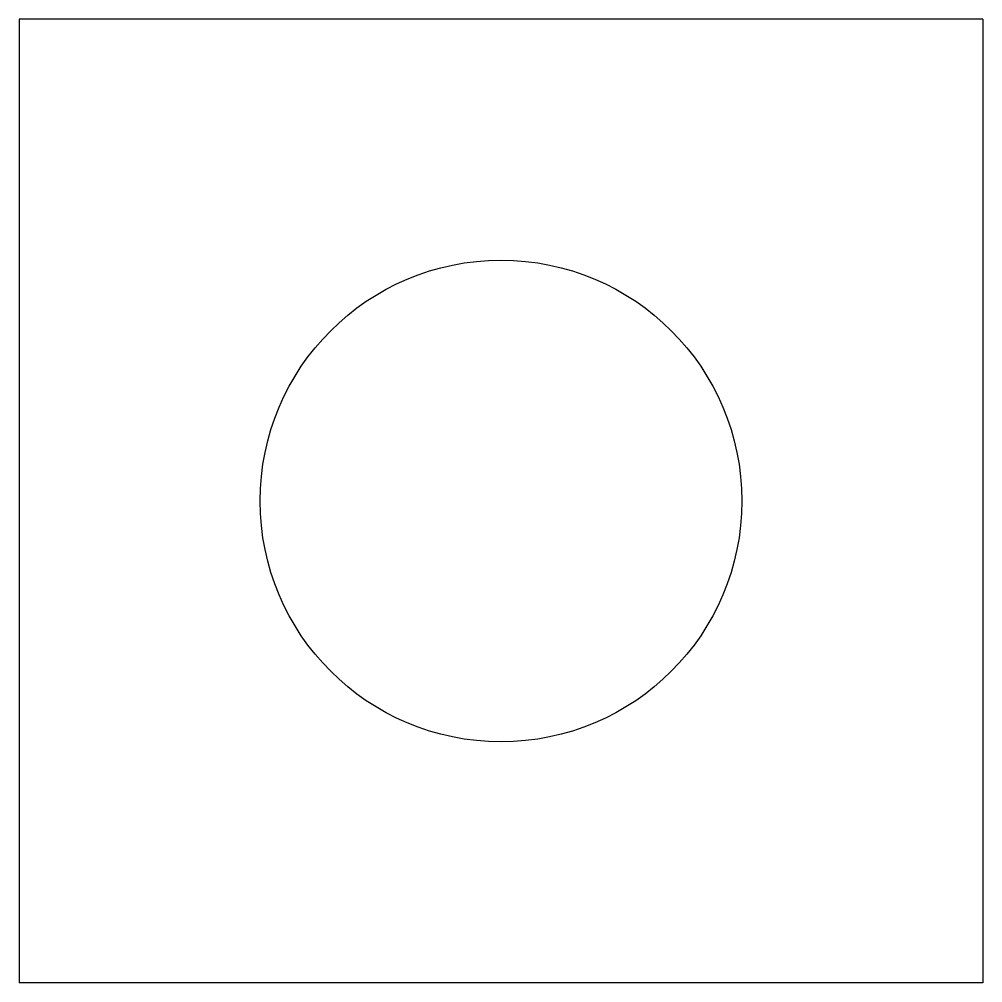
# Model space of a CAD drawing. Extents: x -5 to 5, y -5 to 5.
import ezdxf

# ---------------------------------------------------------------- set-up
doc = ezdxf.new("R2010")
doc.units = 0
doc.layers.add('MODELSKETCH_VISIBLE', color=7, linetype='CONTINUOUS')

msp = doc.modelspace()

# ---------------------------------------------------------------- linework, layer by layer
at = {"layer": 'MODELSKETCH_VISIBLE'}
for p, q in [((5, 5), (-5, 5)), ((-5, 5), (-5, -5)), ((5, 5), (5, -5)), ((5, -5), (-5, -5))]:
    msp.add_line(p, q, dxfattribs=at)
msp.add_circle((0, 0), 2.5, dxfattribs=at)

doc.saveas('drawing.dxf')
